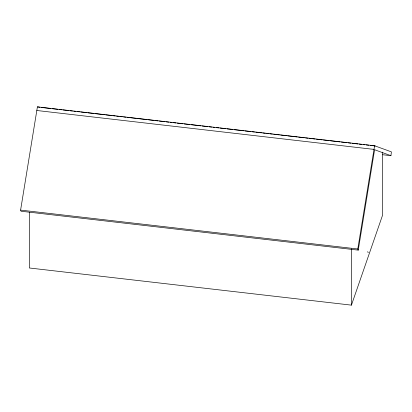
<?xml version="1.0" encoding="UTF-8"?>
<svg xmlns="http://www.w3.org/2000/svg" width="412" height="412" viewBox="0 0 412 412"><rect width="100%" height="100%" fill="white"/><g stroke="black" fill="none" stroke-linecap="round" stroke-linejoin="round"><path stroke-width="0.62" d="M390.937 155.685L391.4 151.873L374.59 145.755L37.41 106.857L20.6 210.099L21.064 211.232L358.249 250.13L374.59 149.736L390.937 155.685L382.635 154.727M358.249 250.13L357.786 248.997L374.59 145.755M29.324 212.288L29.324 267.985L351.436 305.143L382.676 214.879L382.676 152.141M39.918 107.295L37.41 106.857M41.195 107.439L50.774 108.547M52.051 108.691L57.798 109.355M59.076 109.504L61.63 109.798M62.907 109.947L68.655 110.607M69.932 110.756L72.486 111.049M73.763 111.199L75.679 111.42M76.956 111.564L79.511 111.858M80.788 112.007L86.535 112.672M87.813 112.816L93.56 113.48M94.837 113.63L104.416 114.732M105.693 114.881L111.441 115.545M112.718 115.69L115.272 115.988M116.55 116.133L118.465 116.354M119.743 116.503L122.297 116.797M123.574 116.946L126.129 117.24M127.406 117.384L129.322 117.605M130.599 117.755L136.346 118.419M137.623 118.563L147.202 119.671M148.48 119.815L154.227 120.479M155.504 120.628L158.059 120.922M159.336 121.071L165.083 121.731M166.36 121.88L168.915 122.173M170.192 122.323L172.108 122.544M173.385 122.688L175.939 122.987M177.217 123.131L182.964 123.796M184.241 123.945L189.989 124.604M191.266 124.754L200.845 125.861M202.122 126.005L207.869 126.669M209.147 126.814L211.701 127.112M212.978 127.257L214.894 127.478M216.171 127.627L218.726 127.921M220.003 128.07L225.75 128.729M227.027 128.879L232.775 129.543M234.052 129.687L243.631 130.795M244.908 130.944L250.656 131.603M251.933 131.752L254.487 132.046M255.764 132.195L261.512 132.86M262.789 133.004L265.343 133.297M266.621 133.447L268.536 133.668M269.814 133.812L272.368 134.111M273.645 134.255L279.393 134.92M280.67 135.069L286.417 135.728M287.694 135.878L297.273 136.985M298.551 137.129L304.298 137.793M305.575 137.943L308.13 138.236M309.407 138.38L311.323 138.602M312.6 138.751L315.154 139.045M316.431 139.194L322.179 139.859M323.461 140.003L329.209 140.667M330.486 140.816L340.065 141.919M341.342 142.068L347.089 142.727M348.367 142.876L350.921 143.17M352.198 143.319L357.946 143.984M359.223 144.128L361.777 144.421M363.054 144.571L364.97 144.792M366.247 144.942L368.802 145.235M370.079 145.379L375.188 145.972M36.812 110.498L373.998 149.402M20.6 210.099L357.786 248.997M367.293 251.84L368.472 252.36M351.436 248.807L351.436 305.143"/></g></svg>
